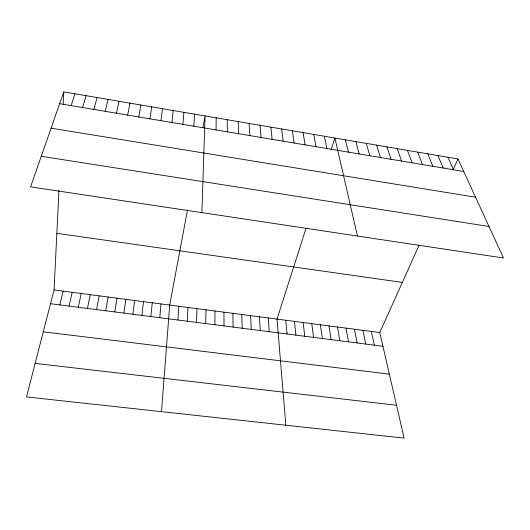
<?xml version="1.0" encoding="UTF-8"?>
<svg xmlns="http://www.w3.org/2000/svg" width="530" height="530" viewBox="0 0 530 530"><rect width="100%" height="100%" fill="white"/><g stroke="black" fill="none" stroke-linecap="round" stroke-linejoin="round"><path stroke-width="0.79" d="M216.054 129.936L216.174 117.819M214.875 324.751L214.994 310.991M205.7 323.572L206.004 309.818M201.877 212.629L205.09 115.931L202.884 127.717M196.491 322.392L196.981 308.632M419.111 245.238L379.765 332.542L404.105 438.118L26.5 396.924L54.067 289.943L58.956 190.416M63.183 104.284L63.792 91.882L457.986 158.987L503.5 258.011L30.581 186.852L63.792 91.882M187.242 321.213L187.925 307.453M193.828 126.206L194.503 114.129M177.967 320.021L178.835 306.26M161.491 411.651L169.713 305.068L187.534 209.781M182.916 124.371L183.87 112.32M159.762 317.695L161.007 303.928M171.965 122.536L173.191 110.505M150.838 316.549L152.269 302.782M141.881 315.403L143.498 301.636M160.954 120.688L162.465 108.676M132.891 314.257L134.693 300.49M123.874 313.098L125.862 299.331M149.904 118.833L151.686 106.841M114.818 311.938L117.004 298.171M138.8 116.971L140.867 105M105.735 310.779L108.107 297.012M96.612 309.613L99.183 295.839M127.644 115.103L130.002 103.151M87.463 308.44L90.219 294.667M78.281 307.261L81.229 293.494M116.441 113.221L119.091 101.296M69.059 306.082L72.212 292.315M59.804 304.896L63.156 291.129M105.185 111.333L108.127 99.428M93.883 109.438L97.116 97.553M82.528 107.53L86.059 95.672M306.055 228.225L277.018 319.106L285.842 425.219M331.051 149.997L334.874 138.025L357.458 236.035M71.119 105.622L74.949 93.784M453.15 169.706L457.986 158.987M35.139 363.388L396.533 405.264M43.274 331.813L389.351 374.134M50.522 303.71L382.925 346.262M54.067 289.943L379.765 332.542M56.849 233.326L402.363 282.41M41.274 156.277L489.011 226.482M51.099 128.18L475.556 197.213M59.665 103.695L463.73 171.481M447.969 157.278L453.481 169.766M437.906 155.568L443.186 168.036M427.803 153.846L432.851 166.301M417.66 152.123L422.47 164.558M407.464 150.387L412.035 162.809M397.235 148.645L401.561 161.054M386.953 146.896L391.041 159.291M376.625 145.134L380.467 157.516M366.257 143.372L369.854 155.734M355.842 141.596L359.188 153.945M345.381 139.814L348.475 152.15M371.371 331.449L374.372 345.162M324.32 136.23L326.904 148.526M362.944 330.342L365.779 344.063M354.49 329.236L357.16 342.963M313.72 134.428L316.046 146.704M346.004 328.13L348.515 341.857M337.491 327.017L339.829 340.744M303.074 132.613L305.134 144.875M328.945 325.897L331.118 339.624M292.381 130.797L294.176 143.04M320.365 324.777L322.373 338.504M311.759 323.651L313.594 337.385M281.642 128.962L283.172 141.192M303.12 322.518L304.783 336.258M294.448 321.385L295.939 335.126M270.85 127.127L272.115 139.337M285.75 320.246L287.068 333.986M260.011 125.285L261.005 137.475M268.253 317.96L269.22 331.707M249.126 123.43L249.842 135.601M259.455 316.808L260.243 330.554M250.63 315.655L251.24 329.402M238.189 121.569L238.632 133.719M241.766 314.495L242.197 328.242M232.875 313.329L233.127 327.083M227.204 119.701L227.37 131.831M223.952 312.163L224.018 325.917"/></g></svg>
